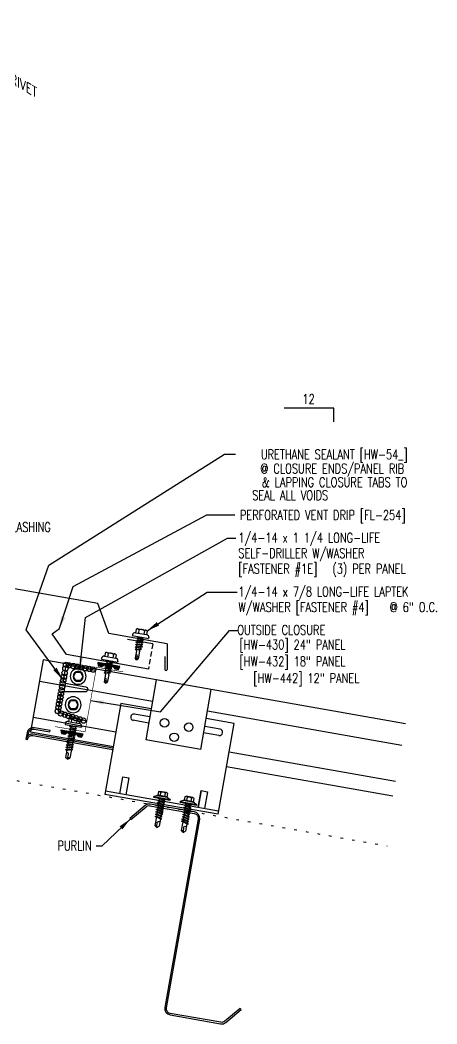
# Model space of a CAD drawing. Extents: x -0.4 to 44.2, y 8.8 to 52.8.
# Drawn here: x 27.84 to 44.17, y 11.38 to 50.73 of the extents above; entities that cross this region are included whole.
import ezdxf
from ezdxf.enums import TextEntityAlignment as Align

# ---------------------------------------------------------------- set-up
doc = ezdxf.new("R2010")
doc.units = 0
doc.header["$LTSCALE"] = 4
doc.header["$MEASUREMENT"] = 0
doc.linetypes.add('ACAD_ISO07W100', pattern=[3, 0, -3])
doc.linetypes.add('HIDDEN', pattern=[0.375, 0.25, -0.125])
doc.layers.get('0').update_dxf_attribs({"linetype": 'CONTINUOUS'})
for name, color, linetype in [('CLIP', 5, 'CONTINUOUS'), ('CLO', 3, 'CONTINUOUS'), ('DIM', 2, 'CONTINUOUS'), ('FASTENER', 9, 'CONTINUOUS'), ('MARK', 1, 'CONTINUOUS'), ('PANEL', 11, 'CONTINUOUS'), ('STLA', 10, 'CONTINUOUS'), ('TAPE', 8, 'CONTINUOUS'), ('TEXT', 2, 'CONTINUOUS'), ('TRIM', 6, 'CONTINUOUS')]:
    doc.layers.add(name, color=color, linetype=linetype)
doc.styles.add('ROMANS', font='romans.shx', dxfattribs={"width": 0.75, "height": 0.5})
doc.styles.add('TEXT1', font='ROMANS.shx', dxfattribs={"width": 0.75, "height": 0.375})
doc.dimstyles.new('DETAIL$7', dxfattribs={"dimscale": 4, "dimtxt": 0.09375, "dimasz": 0.125, "dimexe": 0.0625, "dimexo": 0.125, "dimgap": 0.0625, "dimtad": 1, "dimdec": 4, "dimzin": 3, "dimdsep": 46, "dimlunit": 4, "dimtxsty": 'TEXT1', "dimblk": 'ARCHTICK', "dimcen": 0.0625, "dimclrd": 7, "dimclre": 7, "dimclrt": 2, "dimadec": 0, "dimazin": 0, "dimtfac": 1, "dimtdec": 4, "dimtmove": 0, "dimatfit": 3, "dimfxl": 0, "dimfrac": 2, "dimtolj": 1, "dimtzin": 3, "dimarcsym": 0})

# ---------------------------------------------------------------- blocks, each defined once
blk = doc.blocks.new('*X9')
at = {"color": 0}
for p, q in [((-0.434, 0.135), (-0.434, 0.135)), ((-0.434, 0.123), (-0.434, 0.123)), ((-0.422, 0.141), (-0.422, 0.141)), ((-0.422, 0.129), (-0.422, 0.129)), ((-0.422, 0.117), (-0.422, 0.117)), ((-0.422, 0.105), (-0.422, 0.105)), ((-0.422, 0.094), (-0.422, 0.094)), ((-0.422, 0.082), (-0.422, 0.082)), ((-0.41, 0.135), (-0.41, 0.135)), ((-0.41, 0.123), (-0.41, 0.123)), ((-0.41, 0.111), (-0.41, 0.111)), ((-0.41, 0.1), (-0.41, 0.1)), ((-0.41, 0.088), (-0.41, 0.088)), ((-0.41, 0.076), (-0.41, 0.076)), ((-0.41, 0.064), (-0.41, 0.064)), ((-0.41, 0.053), (-0.41, 0.053)), ((-0.41, 0.041), (-0.41, 0.041)), ((-0.398, 0.141), (-0.398, 0.141)), ((-0.398, 0.129), (-0.398, 0.129)), ((-0.398, 0.117), (-0.398, 0.117)), ((-0.398, 0.105), (-0.398, 0.105)), ((-0.398, 0.094), (-0.398, 0.094)), ((-0.398, 0.082), (-0.398, 0.082)), ((-0.398, 0.07), (-0.398, 0.07)), ((-0.398, 0.059), (-0.398, 0.059)), ((-0.398, 0.047), (-0.398, 0.047)), ((-0.398, 0.035), (-0.398, 0.035)), ((-0.398, 0.023), (-0.398, 0.023)), ((-0.387, 0.135), (-0.387, 0.135)), ((-0.387, 0.123), (-0.387, 0.123)), ((-0.387, 0.111), (-0.387, 0.111)), ((-0.387, 0.1), (-0.387, 0.1)), ((-0.387, 0.088), (-0.387, 0.088)), ((-0.387, 0.076), (-0.387, 0.076)), ((-0.387, 0.064), (-0.387, 0.064)), ((-0.387, 0.053), (-0.387, 0.053)), ((-0.387, 0.041), (-0.387, 0.041)), ((-0.387, 0.029), (-0.387, 0.029)), ((-0.375, 0.141), (-0.375, 0.141)), ((-0.375, 0.129), (-0.375, 0.129)), ((-0.375, 0.117), (-0.375, 0.117)), ((-0.375, 0.105), (-0.375, 0.105)), ((-0.375, 0.094), (-0.375, 0.094)), ((-0.375, 0.082), (-0.375, 0.082)), ((-0.375, 0.07), (-0.375, 0.07)), ((-0.375, 0.059), (-0.375, 0.059)), ((-0.375, 0.047), (-0.375, 0.047)), ((-0.375, 0.035), (-0.375, 0.035)), ((-0.375, 0.023), (-0.375, 0.023)), ((-0.363, 0.135), (-0.363, 0.135)), ((-0.363, 0.123), (-0.363, 0.123)), ((-0.363, 0.111), (-0.363, 0.111)), ((-0.363, 0.1), (-0.363, 0.1)), ((-0.363, 0.088), (-0.363, 0.088)), ((-0.363, 0.076), (-0.363, 0.076)), ((-0.363, 0.064), (-0.363, 0.064)), ((-0.363, 0.053), (-0.363, 0.053)), ((-0.363, 0.041), (-0.363, 0.041)), ((-0.363, 0.029), (-0.363, 0.029)), ((-0.352, 0.141), (-0.352, 0.141)), ((-0.352, 0.129), (-0.352, 0.129)), ((-0.352, 0.117), (-0.352, 0.117)), ((-0.352, 0.105), (-0.352, 0.105)), ((-0.352, 0.094), (-0.352, 0.094)), ((-0.352, 0.082), (-0.352, 0.082)), ((-0.352, 0.07), (-0.352, 0.07)), ((-0.352, 0.059), (-0.352, 0.059)), ((-0.352, 0.047), (-0.352, 0.047)), ((-0.352, 0.035), (-0.352, 0.035)), ((-0.352, 0.023), (-0.352, 0.023)), ((-0.34, 0.135), (-0.34, 0.135)), ((-0.34, 0.123), (-0.34, 0.123)), ((-0.34, 0.111), (-0.34, 0.111)), ((-0.34, 0.1), (-0.34, 0.1)), ((-0.34, 0.088), (-0.34, 0.088)), ((-0.34, 0.076), (-0.34, 0.076)), ((-0.34, 0.064), (-0.34, 0.064)), ((-0.34, 0.053), (-0.34, 0.053)), ((-0.34, 0.041), (-0.34, 0.041)), ((-0.34, 0.029), (-0.34, 0.029)), ((-0.328, 0.141), (-0.328, 0.141)), ((-0.328, 0.129), (-0.328, 0.129)), ((-0.328, 0.117), (-0.328, 0.117)), ((-0.328, 0.105), (-0.328, 0.105)), ((-0.328, 0.094), (-0.328, 0.094)), ((-0.328, 0.082), (-0.328, 0.082)), ((-0.328, 0.07), (-0.328, 0.07)), ((-0.328, 0.059), (-0.328, 0.059)), ((-0.328, 0.047), (-0.328, 0.047)), ((-0.328, 0.035), (-0.328, 0.035)), ((-0.328, 0.023), (-0.328, 0.023)), ((-0.316, 0.135), (-0.316, 0.135)), ((-0.316, 0.123), (-0.316, 0.123)), ((-0.316, 0.111), (-0.316, 0.111)), ((-0.316, 0.1), (-0.316, 0.1)), ((-0.316, 0.088), (-0.316, 0.088)), ((-0.316, 0.076), (-0.316, 0.076)), ((-0.316, 0.064), (-0.316, 0.064)), ((-0.316, 0.053), (-0.316, 0.053)), ((-0.316, 0.041), (-0.316, 0.041)), ((-0.316, 0.029), (-0.316, 0.029)), ((-0.305, 0.141), (-0.305, 0.141)), ((-0.305, 0.129), (-0.305, 0.129)), ((-0.305, 0.117), (-0.305, 0.117)), ((-0.305, 0.105), (-0.305, 0.105)), ((-0.305, 0.094), (-0.305, 0.094)), ((-0.305, 0.082), (-0.305, 0.082)), ((-0.305, 0.07), (-0.305, 0.07)), ((-0.305, 0.059), (-0.305, 0.059)), ((-0.305, 0.047), (-0.305, 0.047)), ((-0.305, 0.035), (-0.305, 0.035)), ((-0.305, 0.023), (-0.305, 0.023)), ((-0.293, 0.135), (-0.293, 0.135)), ((-0.293, 0.123), (-0.293, 0.123)), ((-0.293, 0.111), (-0.293, 0.111)), ((-0.293, 0.1), (-0.293, 0.1)), ((-0.293, 0.088), (-0.293, 0.088)), ((-0.293, 0.076), (-0.293, 0.076)), ((-0.293, 0.064), (-0.293, 0.064)), ((-0.293, 0.053), (-0.293, 0.053)), ((-0.293, 0.041), (-0.293, 0.041)), ((-0.293, 0.029), (-0.293, 0.029)), ((-0.281, 0.141), (-0.281, 0.141)), ((-0.281, 0.129), (-0.281, 0.129)), ((-0.281, 0.117), (-0.281, 0.117)), ((-0.281, 0.105), (-0.281, 0.105)), ((-0.281, 0.094), (-0.281, 0.094)), ((-0.281, 0.082), (-0.281, 0.082)), ((-0.281, 0.07), (-0.281, 0.07)), ((-0.281, 0.059), (-0.281, 0.059)), ((-0.281, 0.047), (-0.281, 0.047)), ((-0.281, 0.035), (-0.281, 0.035)), ((-0.281, 0.023), (-0.281, 0.023)), ((-0.27, 0.135), (-0.27, 0.135)), ((-0.27, 0.123), (-0.27, 0.123)), ((-0.27, 0.111), (-0.27, 0.111)), ((-0.27, 0.1), (-0.27, 0.1)), ((-0.27, 0.088), (-0.27, 0.088)), ((-0.27, 0.076), (-0.27, 0.076)), ((-0.27, 0.064), (-0.27, 0.064)), ((-0.27, 0.053), (-0.27, 0.053)), ((-0.27, 0.041), (-0.27, 0.041)), ((-0.27, 0.029), (-0.27, 0.029)), ((-0.258, 0.141), (-0.258, 0.141)), ((-0.258, 0.129), (-0.258, 0.129)), ((-0.258, 0.117), (-0.258, 0.117)), ((-0.258, 0.105), (-0.258, 0.105)), ((-0.258, 0.094), (-0.258, 0.094)), ((-0.258, 0.082), (-0.258, 0.082)), ((-0.258, 0.07), (-0.258, 0.07)), ((-0.258, 0.059), (-0.258, 0.059)), ((-0.258, 0.047), (-0.258, 0.047)), ((-0.258, 0.035), (-0.258, 0.035)), ((-0.258, 0.023), (-0.258, 0.023)), ((-0.246, 0.135), (-0.246, 0.135)), ((-0.246, 0.123), (-0.246, 0.123)), ((-0.246, 0.111), (-0.246, 0.111)), ((-0.246, 0.1), (-0.246, 0.1)), ((-0.246, 0.088), (-0.246, 0.088)), ((-0.246, 0.076), (-0.246, 0.076)), ((-0.246, 0.064), (-0.246, 0.064)), ((-0.246, 0.053), (-0.246, 0.053)), ((-0.246, 0.041), (-0.246, 0.041)), ((-0.234, 0.141), (-0.234, 0.141)), ((-0.234, 0.129), (-0.234, 0.129)), ((-0.234, 0.117), (-0.234, 0.117)), ((-0.234, 0.105), (-0.234, 0.105)), ((-0.234, 0.094), (-0.234, 0.094)), ((-0.234, 0.082), (-0.234, 0.082)), ((-0.234, 0.07), (-0.234, 0.07)), ((-0.234, 0.059), (-0.234, 0.059)), ((-0.234, 0.047), (-0.234, 0.047)), ((-0.223, 0.135), (-0.223, 0.135)), ((-0.223, 0.123), (-0.223, 0.123)), ((-0.223, 0.111), (-0.223, 0.111)), ((-0.223, 0.1), (-0.223, 0.1)), ((-0.223, 0.088), (-0.223, 0.088)), ((-0.223, 0.076), (-0.223, 0.076)), ((-0.223, 0.064), (-0.223, 0.064)), ((-0.211, 0.141), (-0.211, 0.141)), ((-0.211, 0.129), (-0.211, 0.129)), ((-0.211, 0.117), (-0.211, 0.117)), ((-0.211, 0.105), (-0.211, 0.105)), ((-0.211, 0.094), (-0.211, 0.094)), ((-0.211, 0.082), (-0.211, 0.082)), ((-0.211, 0.07), (-0.211, 0.07)), ((-0.199, 0.135), (-0.199, 0.135)), ((-0.199, 0.123), (-0.199, 0.123)), ((-0.199, 0.111), (-0.199, 0.111)), ((-0.199, 0.1), (-0.199, 0.1)), ((-0.199, 0.088), (-0.199, 0.088)), ((-0.188, 0.141), (-0.188, 0.141)), ((-0.188, 0.129), (-0.188, 0.129)), ((-0.188, 0.117), (-0.188, 0.117)), ((-0.188, 0.105), (-0.188, 0.105)), ((-0.188, 0.094), (-0.188, 0.094)), ((-0.176, 0.135), (-0.176, 0.135)), ((-0.176, 0.123), (-0.176, 0.123)), ((-0.176, 0.111), (-0.176, 0.111)), ((-0.164, 0.141), (-0.164, 0.141)), ((-0.164, 0.129), (-0.164, 0.129)), ((-0.164, 0.117), (-0.164, 0.117)), ((-0.164, 0.105), (-0.164, 0.105)), ((-0.152, 0.135), (-0.152, 0.135)), ((-0.152, 0.123), (-0.152, 0.123)), ((-0.152, 0.111), (-0.152, 0.111)), ((-0.152, 0.1), (-0.152, 0.1)), ((-0.141, 0.141), (-0.141, 0.141)), ((-0.141, 0.129), (-0.141, 0.129)), ((-0.141, 0.117), (-0.141, 0.117)), ((-0.141, 0.105), (-0.141, 0.105)), ((-0.141, 0.094), (-0.141, 0.094)), ((-0.141, 0.082), (-0.141, 0.082)), ((-0.129, 0.135), (-0.129, 0.135)), ((-0.129, 0.123), (-0.129, 0.123)), ((-0.129, 0.111), (-0.129, 0.111)), ((-0.129, 0.1), (-0.129, 0.1)), ((-0.129, 0.088), (-0.129, 0.088)), ((-0.129, 0.076), (-0.129, 0.076)), ((-0.117, 0.141), (-0.117, 0.141)), ((-0.117, 0.129), (-0.117, 0.129)), ((-0.117, 0.117), (-0.117, 0.117)), ((-0.117, 0.105), (-0.117, 0.105)), ((-0.117, 0.094), (-0.117, 0.094)), ((-0.117, 0.082), (-0.117, 0.082)), ((-0.117, 0.07), (-0.117, 0.07)), ((-0.117, 0.059), (-0.117, 0.059)), ((-0.105, 0.135), (-0.105, 0.135)), ((-0.105, 0.123), (-0.105, 0.123)), ((-0.105, 0.111), (-0.105, 0.111)), ((-0.105, 0.1), (-0.105, 0.1)), ((-0.105, 0.088), (-0.105, 0.088)), ((-0.105, 0.076), (-0.105, 0.076)), ((-0.105, 0.064), (-0.105, 0.064)), ((-0.105, 0.053), (-0.105, 0.053)), ((-0.094, 0.141), (-0.094, 0.141)), ((-0.094, 0.129), (-0.094, 0.129)), ((-0.094, 0.117), (-0.094, 0.117)), ((-0.094, 0.105), (-0.094, 0.105)), ((-0.094, 0.094), (-0.094, 0.094)), ((-0.094, 0.082), (-0.094, 0.082)), ((-0.094, 0.07), (-0.094, 0.07)), ((-0.094, 0.059), (-0.094, 0.059)), ((-0.094, 0.047), (-0.094, 0.047)), ((-0.094, 0.035), (-0.094, 0.035)), ((-0.082, 0.135), (-0.082, 0.135)), ((-0.082, 0.123), (-0.082, 0.123)), ((-0.082, 0.111), (-0.082, 0.111)), ((-0.082, 0.1), (-0.082, 0.1)), ((-0.082, 0.088), (-0.082, 0.088)), ((-0.082, 0.076), (-0.082, 0.076)), ((-0.082, 0.064), (-0.082, 0.064)), ((-0.082, 0.053), (-0.082, 0.053)), ((-0.082, 0.041), (-0.082, 0.041)), ((-0.082, 0.029), (-0.082, 0.029)), ((-0.07, 0.141), (-0.07, 0.141)), ((-0.07, 0.129), (-0.07, 0.129)), ((-0.07, 0.117), (-0.07, 0.117)), ((-0.07, 0.105), (-0.07, 0.105)), ((-0.07, 0.094), (-0.07, 0.094)), ((-0.07, 0.082), (-0.07, 0.082)), ((-0.07, 0.07), (-0.07, 0.07)), ((-0.07, 0.059), (-0.07, 0.059)), ((-0.07, 0.047), (-0.07, 0.047)), ((-0.07, 0.035), (-0.07, 0.035)), ((-0.07, 0.023), (-0.07, 0.023)), ((-0.059, 0.135), (-0.059, 0.135)), ((-0.059, 0.123), (-0.059, 0.123)), ((-0.059, 0.111), (-0.059, 0.111)), ((-0.059, 0.1), (-0.059, 0.1)), ((-0.059, 0.088), (-0.059, 0.088)), ((-0.059, 0.076), (-0.059, 0.076)), ((-0.059, 0.064), (-0.059, 0.064)), ((-0.059, 0.053), (-0.059, 0.053)), ((-0.059, 0.041), (-0.059, 0.041)), ((-0.059, 0.029), (-0.059, 0.029)), ((-0.047, 0.141), (-0.047, 0.141)), ((-0.047, 0.129), (-0.047, 0.129)), ((-0.047, 0.117), (-0.047, 0.117)), ((-0.047, 0.105), (-0.047, 0.105)), ((-0.047, 0.094), (-0.047, 0.094)), ((-0.047, 0.082), (-0.047, 0.082)), ((-0.047, 0.07), (-0.047, 0.07)), ((-0.047, 0.059), (-0.047, 0.059)), ((-0.047, 0.047), (-0.047, 0.047)), ((-0.047, 0.035), (-0.047, 0.035)), ((-0.047, 0.023), (-0.047, 0.023)), ((-0.035, 0.135), (-0.035, 0.135)), ((-0.035, 0.123), (-0.035, 0.123)), ((-0.035, 0.111), (-0.035, 0.111)), ((-0.035, 0.1), (-0.035, 0.1)), ((-0.035, 0.088), (-0.035, 0.088)), ((-0.035, 0.076), (-0.035, 0.076)), ((-0.035, 0.064), (-0.035, 0.064)), ((-0.035, 0.053), (-0.035, 0.053)), ((-0.035, 0.041), (-0.035, 0.041)), ((-0.035, 0.029), (-0.035, 0.029)), ((-0.023, 0.141), (-0.023, 0.141)), ((-0.023, 0.129), (-0.023, 0.129)), ((-0.023, 0.117), (-0.023, 0.117)), ((-0.023, 0.105), (-0.023, 0.105)), ((-0.023, 0.094), (-0.023, 0.094)), ((-0.023, 0.082), (-0.023, 0.082)), ((-0.023, 0.07), (-0.023, 0.07)), ((-0.023, 0.059), (-0.023, 0.059)), ((-0.023, 0.047), (-0.023, 0.047)), ((-0.023, 0.035), (-0.023, 0.035)), ((-0.023, 0.023), (-0.023, 0.023)), ((-0.012, 0.135), (-0.012, 0.135)), ((-0.012, 0.123), (-0.012, 0.123)), ((-0.012, 0.111), (-0.012, 0.111)), ((-0.012, 0.1), (-0.012, 0.1)), ((-0.012, 0.088), (-0.012, 0.088)), ((-0.012, 0.076), (-0.012, 0.076)), ((-0.012, 0.064), (-0.012, 0.064)), ((-0.012, 0.053), (-0.012, 0.053)), ((-0.012, 0.041), (-0.012, 0.041)), ((-0.012, 0.029), (-0.012, 0.029)), ((0, 0.141), (0, 0.141)), ((0, 0.129), (0, 0.129)), ((0, 0.117), (0, 0.117)), ((0, 0.105), (0, 0.105)), ((0, 0.094), (0, 0.094)), ((0, 0.082), (0, 0.082)), ((0, 0.07), (0, 0.07)), ((0, 0.059), (0, 0.059)), ((0, 0.047), (0, 0.047)), ((0, 0.035), (0, 0.035)), ((0, 0.023), (0, 0.023)), ((0.012, 0.135), (0.012, 0.135)), ((0.012, 0.123), (0.012, 0.123)), ((0.012, 0.111), (0.012, 0.111)), ((0.012, 0.1), (0.012, 0.1)), ((0.012, 0.088), (0.012, 0.088)), ((0.012, 0.076), (0.012, 0.076)), ((0.012, 0.064), (0.012, 0.064)), ((0.012, 0.053), (0.012, 0.053)), ((0.012, 0.041), (0.012, 0.041)), ((0.012, 0.029), (0.012, 0.029)), ((0.023, 0.141), (0.023, 0.141)), ((0.023, 0.129), (0.023, 0.129)), ((0.023, 0.117), (0.023, 0.117)), ((0.023, 0.105), (0.023, 0.105)), ((0.023, 0.094), (0.023, 0.094)), ((0.023, 0.082), (0.023, 0.082)), ((0.023, 0.07), (0.023, 0.07)), ((0.023, 0.059), (0.023, 0.059)), ((0.023, 0.047), (0.023, 0.047)), ((0.023, 0.035), (0.023, 0.035)), ((0.023, 0.023), (0.023, 0.023)), ((0.035, 0.135), (0.035, 0.135)), ((0.035, 0.123), (0.035, 0.123)), ((0.035, 0.111), (0.035, 0.111)), ((0.035, 0.1), (0.035, 0.1)), ((0.035, 0.088), (0.035, 0.088)), ((0.035, 0.076), (0.035, 0.076)), ((0.035, 0.064), (0.035, 0.064)), ((0.035, 0.053), (0.035, 0.053)), ((0.035, 0.041), (0.035, 0.041)), ((0.035, 0.029), (0.035, 0.029)), ((0.047, 0.141), (0.047, 0.141)), ((0.047, 0.129), (0.047, 0.129)), ((0.047, 0.117), (0.047, 0.117)), ((0.047, 0.105), (0.047, 0.105)), ((0.047, 0.094), (0.047, 0.094)), ((0.047, 0.082), (0.047, 0.082)), ((0.047, 0.07), (0.047, 0.07)), ((0.047, 0.059), (0.047, 0.059)), ((0.047, 0.047), (0.047, 0.047)), ((0.047, 0.035), (0.047, 0.035)), ((0.047, 0.023), (0.047, 0.023)), ((0.059, 0.135), (0.059, 0.135)), ((0.059, 0.123), (0.059, 0.123)), ((0.059, 0.111), (0.059, 0.111)), ((0.059, 0.1), (0.059, 0.1)), ((0.059, 0.088), (0.059, 0.088)), ((0.059, 0.076), (0.059, 0.076)), ((0.059, 0.064), (0.059, 0.064)), ((0.059, 0.053), (0.059, 0.053)), ((0.059, 0.041), (0.059, 0.041)), ((0.059, 0.029), (0.059, 0.029)), ((0.07, 0.141), (0.07, 0.141)), ((0.07, 0.129), (0.07, 0.129)), ((0.07, 0.117), (0.07, 0.117)), ((0.07, 0.105), (0.07, 0.105)), ((0.07, 0.094), (0.07, 0.094)), ((0.07, 0.082), (0.07, 0.082)), ((0.07, 0.07), (0.07, 0.07)), ((0.07, 0.059), (0.07, 0.059)), ((0.07, 0.047), (0.07, 0.047)), ((0.07, 0.035), (0.07, 0.035)), ((0.07, 0.023), (0.07, 0.023)), ((0.082, 0.135), (0.082, 0.135)), ((0.082, 0.123), (0.082, 0.123)), ((0.082, 0.111), (0.082, 0.111)), ((0.082, 0.1), (0.082, 0.1)), ((0.082, 0.088), (0.082, 0.088)), ((0.082, 0.076), (0.082, 0.076)), ((0.082, 0.064), (0.082, 0.064)), ((0.082, 0.053), (0.082, 0.053)), ((0.082, 0.041), (0.082, 0.041)), ((0.082, 0.029), (0.082, 0.029)), ((0.094, 0.141), (0.094, 0.141)), ((0.094, 0.129), (0.094, 0.129)), ((0.094, 0.117), (0.094, 0.117)), ((0.094, 0.105), (0.094, 0.105)), ((0.094, 0.094), (0.094, 0.094)), ((0.094, 0.082), (0.094, 0.082)), ((0.094, 0.07), (0.094, 0.07)), ((0.094, 0.059), (0.094, 0.059)), ((0.094, 0.047), (0.094, 0.047)), ((0.094, 0.035), (0.094, 0.035)), ((0.105, 0.135), (0.105, 0.135)), ((0.105, 0.123), (0.105, 0.123)), ((0.105, 0.111), (0.105, 0.111)), ((0.105, 0.1), (0.105, 0.1)), ((0.105, 0.088), (0.105, 0.088)), ((0.105, 0.076), (0.105, 0.076)), ((0.105, 0.064), (0.105, 0.064)), ((0.105, 0.053), (0.105, 0.053)), ((0.117, 0.141), (0.117, 0.141)), ((0.117, 0.129), (0.117, 0.129)), ((0.117, 0.117), (0.117, 0.117)), ((0.117, 0.105), (0.117, 0.105)), ((0.117, 0.094), (0.117, 0.094)), ((0.117, 0.082), (0.117, 0.082)), ((0.117, 0.07), (0.117, 0.07)), ((0.117, 0.059), (0.117, 0.059)), ((0.129, 0.135), (0.129, 0.135)), ((0.129, 0.123), (0.129, 0.123)), ((0.129, 0.111), (0.129, 0.111)), ((0.129, 0.1), (0.129, 0.1)), ((0.129, 0.088), (0.129, 0.088)), ((0.129, 0.076), (0.129, 0.076)), ((0.141, 0.141), (0.141, 0.141)), ((0.141, 0.129), (0.141, 0.129)), ((0.141, 0.117), (0.141, 0.117)), ((0.141, 0.105), (0.141, 0.105)), ((0.141, 0.094), (0.141, 0.094)), ((0.141, 0.082), (0.141, 0.082)), ((0.152, 0.135), (0.152, 0.135)), ((0.152, 0.123), (0.152, 0.123)), ((0.152, 0.111), (0.152, 0.111)), ((0.152, 0.1), (0.152, 0.1)), ((0.164, 0.141), (0.164, 0.141)), ((0.164, 0.129), (0.164, 0.129)), ((0.164, 0.117), (0.164, 0.117)), ((0.164, 0.105), (0.164, 0.105)), ((0.176, 0.135), (0.176, 0.135)), ((0.176, 0.123), (0.176, 0.123)), ((0.176, 0.111), (0.176, 0.111)), ((0.188, 0.141), (0.188, 0.141)), ((0.188, 0.129), (0.188, 0.129)), ((0.188, 0.117), (0.188, 0.117)), ((0.188, 0.105), (0.188, 0.105)), ((0.188, 0.094), (0.188, 0.094)), ((0.199, 0.135), (0.199, 0.135)), ((0.199, 0.123), (0.199, 0.123)), ((0.199, 0.111), (0.199, 0.111)), ((0.199, 0.1), (0.199, 0.1)), ((0.199, 0.088), (0.199, 0.088)), ((0.211, 0.141), (0.211, 0.141)), ((0.211, 0.129), (0.211, 0.129)), ((0.211, 0.117), (0.211, 0.117)), ((0.211, 0.105), (0.211, 0.105)), ((0.211, 0.094), (0.211, 0.094)), ((0.211, 0.082), (0.211, 0.082)), ((0.211, 0.07), (0.211, 0.07)), ((0.223, 0.135), (0.223, 0.135)), ((0.223, 0.123), (0.223, 0.123)), ((0.223, 0.111), (0.223, 0.111)), ((0.223, 0.1), (0.223, 0.1)), ((0.223, 0.088), (0.223, 0.088)), ((0.223, 0.076), (0.223, 0.076)), ((0.223, 0.064), (0.223, 0.064)), ((0.234, 0.141), (0.234, 0.141)), ((0.234, 0.129), (0.234, 0.129)), ((0.234, 0.117), (0.234, 0.117)), ((0.234, 0.105), (0.234, 0.105)), ((0.234, 0.094), (0.234, 0.094)), ((0.234, 0.082), (0.234, 0.082)), ((0.234, 0.07), (0.234, 0.07)), ((0.234, 0.059), (0.234, 0.059)), ((0.234, 0.047), (0.234, 0.047)), ((0.246, 0.135), (0.246, 0.135)), ((0.246, 0.123), (0.246, 0.123)), ((0.246, 0.111), (0.246, 0.111)), ((0.246, 0.1), (0.246, 0.1)), ((0.246, 0.088), (0.246, 0.088)), ((0.246, 0.076), (0.246, 0.076)), ((0.246, 0.064), (0.246, 0.064)), ((0.246, 0.053), (0.246, 0.053)), ((0.246, 0.041), (0.246, 0.041)), ((0.258, 0.141), (0.258, 0.141)), ((0.258, 0.129), (0.258, 0.129)), ((0.258, 0.117), (0.258, 0.117)), ((0.258, 0.105), (0.258, 0.105)), ((0.258, 0.094), (0.258, 0.094)), ((0.258, 0.082), (0.258, 0.082)), ((0.258, 0.07), (0.258, 0.07)), ((0.258, 0.059), (0.258, 0.059)), ((0.258, 0.047), (0.258, 0.047)), ((0.258, 0.035), (0.258, 0.035)), ((0.258, 0.023), (0.258, 0.023)), ((0.27, 0.135), (0.27, 0.135)), ((0.27, 0.123), (0.27, 0.123)), ((0.27, 0.111), (0.27, 0.111)), ((0.27, 0.1), (0.27, 0.1)), ((0.27, 0.088), (0.27, 0.088)), ((0.27, 0.076), (0.27, 0.076)), ((0.27, 0.064), (0.27, 0.064)), ((0.27, 0.053), (0.27, 0.053)), ((0.27, 0.041), (0.27, 0.041)), ((0.27, 0.029), (0.27, 0.029)), ((0.281, 0.141), (0.281, 0.141)), ((0.281, 0.129), (0.281, 0.129)), ((0.281, 0.117), (0.281, 0.117)), ((0.281, 0.105), (0.281, 0.105)), ((0.281, 0.094), (0.281, 0.094)), ((0.281, 0.082), (0.281, 0.082)), ((0.281, 0.07), (0.281, 0.07)), ((0.281, 0.059), (0.281, 0.059)), ((0.281, 0.047), (0.281, 0.047)), ((0.281, 0.035), (0.281, 0.035)), ((0.281, 0.023), (0.281, 0.023)), ((0.293, 0.135), (0.293, 0.135)), ((0.293, 0.123), (0.293, 0.123)), ((0.293, 0.111), (0.293, 0.111)), ((0.293, 0.1), (0.293, 0.1)), ((0.293, 0.088), (0.293, 0.088)), ((0.293, 0.076), (0.293, 0.076)), ((0.293, 0.064), (0.293, 0.064)), ((0.293, 0.053), (0.293, 0.053)), ((0.293, 0.041), (0.293, 0.041)), ((0.293, 0.029), (0.293, 0.029)), ((0.305, 0.141), (0.305, 0.141)), ((0.305, 0.129), (0.305, 0.129)), ((0.305, 0.117), (0.305, 0.117)), ((0.305, 0.105), (0.305, 0.105)), ((0.305, 0.094), (0.305, 0.094)), ((0.305, 0.082), (0.305, 0.082)), ((0.305, 0.07), (0.305, 0.07)), ((0.305, 0.059), (0.305, 0.059)), ((0.305, 0.047), (0.305, 0.047)), ((0.305, 0.035), (0.305, 0.035)), ((0.305, 0.023), (0.305, 0.023)), ((0.316, 0.135), (0.316, 0.135)), ((0.316, 0.123), (0.316, 0.123)), ((0.316, 0.111), (0.316, 0.111)), ((0.316, 0.1), (0.316, 0.1)), ((0.316, 0.088), (0.316, 0.088)), ((0.316, 0.076), (0.316, 0.076)), ((0.316, 0.064), (0.316, 0.064)), ((0.316, 0.053), (0.316, 0.053)), ((0.316, 0.041), (0.316, 0.041)), ((0.316, 0.029), (0.316, 0.029)), ((0.328, 0.141), (0.328, 0.141)), ((0.328, 0.129), (0.328, 0.129)), ((0.328, 0.117), (0.328, 0.117)), ((0.328, 0.105), (0.328, 0.105)), ((0.328, 0.094), (0.328, 0.094)), ((0.328, 0.082), (0.328, 0.082)), ((0.328, 0.07), (0.328, 0.07)), ((0.328, 0.059), (0.328, 0.059)), ((0.328, 0.047), (0.328, 0.047)), ((0.328, 0.035), (0.328, 0.035)), ((0.328, 0.023), (0.328, 0.023)), ((0.34, 0.135), (0.34, 0.135)), ((0.34, 0.123), (0.34, 0.123)), ((0.34, 0.111), (0.34, 0.111)), ((0.34, 0.1), (0.34, 0.1)), ((0.34, 0.088), (0.34, 0.088)), ((0.34, 0.076), (0.34, 0.076)), ((0.34, 0.064), (0.34, 0.064)), ((0.34, 0.053), (0.34, 0.053)), ((0.34, 0.041), (0.34, 0.041)), ((0.34, 0.029), (0.34, 0.029)), ((0.352, 0.141), (0.352, 0.141)), ((0.352, 0.129), (0.352, 0.129)), ((0.352, 0.117), (0.352, 0.117)), ((0.352, 0.105), (0.352, 0.105)), ((0.352, 0.094), (0.352, 0.094)), ((0.352, 0.082), (0.352, 0.082)), ((0.352, 0.07), (0.352, 0.07)), ((0.352, 0.059), (0.352, 0.059)), ((0.352, 0.047), (0.352, 0.047)), ((0.352, 0.035), (0.352, 0.035)), ((0.352, 0.023), (0.352, 0.023)), ((0.363, 0.135), (0.363, 0.135)), ((0.363, 0.123), (0.363, 0.123)), ((0.363, 0.111), (0.363, 0.111)), ((0.363, 0.1), (0.363, 0.1)), ((0.363, 0.088), (0.363, 0.088)), ((0.363, 0.076), (0.363, 0.076)), ((0.363, 0.064), (0.363, 0.064)), ((0.363, 0.053), (0.363, 0.053)), ((0.363, 0.041), (0.363, 0.041)), ((0.363, 0.029), (0.363, 0.029)), ((0.375, 0.141), (0.375, 0.141)), ((0.375, 0.129), (0.375, 0.129)), ((0.375, 0.117), (0.375, 0.117)), ((0.375, 0.105), (0.375, 0.105)), ((0.375, 0.094), (0.375, 0.094)), ((0.375, 0.082), (0.375, 0.082)), ((0.375, 0.07), (0.375, 0.07)), ((0.375, 0.059), (0.375, 0.059)), ((0.375, 0.047), (0.375, 0.047)), ((0.375, 0.035), (0.375, 0.035)), ((0.375, 0.023), (0.375, 0.023)), ((0.387, 0.135), (0.387, 0.135)), ((0.387, 0.123), (0.387, 0.123)), ((0.387, 0.111), (0.387, 0.111)), ((0.387, 0.1), (0.387, 0.1)), ((0.387, 0.088), (0.387, 0.088)), ((0.387, 0.076), (0.387, 0.076)), ((0.387, 0.064), (0.387, 0.064)), ((0.387, 0.053), (0.387, 0.053)), ((0.387, 0.041), (0.387, 0.041)), ((0.387, 0.029), (0.387, 0.029)), ((0.398, 0.141), (0.398, 0.141)), ((0.398, 0.129), (0.398, 0.129)), ((0.398, 0.117), (0.398, 0.117)), ((0.398, 0.105), (0.398, 0.105)), ((0.398, 0.094), (0.398, 0.094)), ((0.398, 0.082), (0.398, 0.082)), ((0.398, 0.07), (0.398, 0.07)), ((0.398, 0.059), (0.398, 0.059)), ((0.398, 0.047), (0.398, 0.047)), ((0.398, 0.035), (0.398, 0.035)), ((0.398, 0.023), (0.398, 0.023)), ((0.41, 0.135), (0.41, 0.135)), ((0.41, 0.123), (0.41, 0.123)), ((0.41, 0.111), (0.41, 0.111)), ((0.41, 0.1), (0.41, 0.1)), ((0.41, 0.088), (0.41, 0.088)), ((0.41, 0.076), (0.41, 0.076)), ((0.41, 0.064), (0.41, 0.064)), ((0.41, 0.053), (0.41, 0.053)), ((0.41, 0.041), (0.41, 0.041)), ((0.422, 0.141), (0.422, 0.141)), ((0.422, 0.129), (0.422, 0.129)), ((0.422, 0.117), (0.422, 0.117)), ((0.422, 0.105), (0.422, 0.105)), ((0.422, 0.094), (0.422, 0.094)), ((0.422, 0.082), (0.422, 0.082)), ((0.434, 0.135), (0.434, 0.135)), ((0.434, 0.123), (0.434, 0.123))]:
    blk.add_line(p, q, dxfattribs=at)
blk = doc.blocks.new('MB_DBTAP')
at = {"layer": 'TAPE', "color": 9}
blk.add_lwpolyline([(-0.403, 0.018), (-0.442, 0.141), (0.442, 0.141), (0.403, 0.018), (0.26, 0.018), (0.17, 0.109), (0.079, 0.018), (0, 0.018), (-0.079, 0.018), (-0.17, 0.109), (-0.26, 0.018)], close=True, dxfattribs=at)
at = {"layer": 'TAPE', "color": 251}
blk.add_blockref('*X9', (0, 0), dxfattribs=at)
blk = doc.blocks.new('FZ7')
at = {"layer": 'FASTENER'}
for p, q in [((-0.324, 0.071), (-0.324, 0.037)), ((-0.324, 0.037), (0.324, 0.037)), ((-0.224, 0.171), (0.215, 0.171)), ((-0.215, 0.305), (-0.215, 0.171)), ((-0.161, 0.337), (0.161, 0.337)), ((-0.139, -0.016), (0.046, 0.037)), ((-0.107, 0.305), (-0.107, 0.171)), ((-0.104, -0.036), (0.139, 0.033)), ((-0.086, 0.037), (-0.086, -0.001)), ((-0.086, 0.037), (0.086, 0.037)), ((0.086, 0.037), (0.133, 0.037)), ((0.086, 0.018), (0.086, -0.042)), ((0.107, 0.305), (0.107, 0.171)), ((0.139, 0.033), (0.133, 0.037)), ((0.215, 0.305), (0.215, 0.171)), ((0.324, 0.071), (0.324, 0.037)), ((-0.104, -0.036), (-0.139, -0.016)), ((-0.139, -0.107), (0.104, -0.038)), ((-0.104, -0.127), (-0.139, -0.107)), ((-0.139, -0.198), (0.104, -0.128)), ((-0.104, -0.218), (-0.139, -0.198)), ((-0.139, -0.289), (0.104, -0.219)), ((-0.104, -0.309), (-0.139, -0.289)), ((-0.139, -0.38), (0.104, -0.31)), ((-0.104, -0.4), (-0.139, -0.38)), ((-0.104, -0.127), (0.139, -0.058)), ((-0.104, -0.218), (0.139, -0.149)), ((-0.104, -0.309), (0.139, -0.239)), ((-0.104, -0.4), (0.139, -0.33)), ((-0.086, -0.031), (-0.086, -0.092)), ((-0.086, -0.122), (-0.086, -0.183)), ((-0.086, -0.213), (-0.086, -0.274)), ((-0.086, -0.304), (-0.086, -0.364)), ((0.086, -0.073), (0.086, -0.133)), ((0.086, -0.164), (0.086, -0.224)), ((0.086, -0.255), (0.086, -0.315)), ((0.086, -0.345), (0.086, -0.406)), ((0.139, -0.058), (0.104, -0.038)), ((0.139, -0.149), (0.104, -0.128)), ((0.139, -0.239), (0.104, -0.219)), ((0.139, -0.33), (0.104, -0.31)), ((-0.139, -0.47), (0.104, -0.401)), ((-0.104, -0.491), (-0.139, -0.47)), ((-0.139, -0.561), (0.104, -0.492)), ((-0.104, -0.581), (-0.139, -0.561)), ((-0.139, -0.652), (0.104, -0.583)), ((-0.104, -0.672), (-0.139, -0.652)), ((-0.139, -0.743), (0.104, -0.674)), ((-0.104, -0.763), (-0.139, -0.743)), ((-0.139, -0.834), (0.104, -0.765)), ((-0.104, -0.491), (0.139, -0.421)), ((-0.104, -0.581), (0.139, -0.512)), ((-0.104, -0.672), (0.139, -0.603)), ((-0.104, -0.763), (0.139, -0.694)), ((-0.104, -0.854), (0.139, -0.785)), ((-0.086, -0.395), (-0.086, -0.455)), ((-0.086, -0.486), (-0.086, -0.546)), ((-0.086, -0.577), (-0.086, -0.637)), ((-0.086, -0.667), (-0.086, -0.728)), ((-0.086, -0.758), (-0.086, -0.819)), ((0.086, -0.436), (0.086, -0.497)), ((0.086, -0.527), (0.086, -0.588)), ((0.086, -0.618), (0.086, -0.679)), ((0.086, -0.709), (0.086, -0.77)), ((0.139, -0.421), (0.104, -0.401)), ((0.139, -0.512), (0.104, -0.492)), ((0.139, -0.603), (0.104, -0.583)), ((0.139, -0.694), (0.104, -0.674)), ((0.139, -0.785), (0.104, -0.765)), ((-0.104, -0.854), (-0.139, -0.834)), ((-0.139, -0.925), (0.104, -0.856)), ((-0.104, -0.945), (-0.139, -0.925)), ((-0.104, -0.945), (0.139, -0.876)), ((-0.086, -0.849), (-0.086, -0.91)), ((-0.086, -0.94), (-0.086, -1.232)), ((-0.002, -1.277), (0.014, -1.091)), ((0.086, -0.8), (0.086, -0.861)), ((0.086, -0.891), (0.086, -1.232)), ((0.139, -0.876), (0.104, -0.856)), ((0, -1.293), (-0.086, -1.232)), ((0, -1.293), (0.086, -1.232))]:
    blk.add_line(p, q, dxfattribs=at)
for centre, radius, start, end in [((-0.224, 0.071), 0.1, 90, 180), ((-0.161, 0.274), 0.0628, 29.8754, 150.1246), ((0, 0.141), 0.196, 56.9974, 123.0026), ((0.161, 0.274), 0.0628, 29.8754, 150.1246), ((0.224, 0.071), 0.1, 0, 90), ((-0.046, -1.102), 0.0615, 11.1445, 130.906), ((0.054, -1.278), 0.0563, 55.4585, 194.8454)]:
    blk.add_arc(centre, radius, start, end, dxfattribs=at)
blk = doc.blocks.new('A$C53A16981')
at = {"layer": 'FASTENER', "rotation": 9.999999999999451}
blk.add_blockref('FZ7', (0.332, 1.273), dxfattribs=at)
blk = doc.blocks.new('MB_38W')
blk.add_lwpolyline([(-0.094, 0.162), (-0.188, 0), (-0.094, -0.162), (0.094, -0.162), (0.188, 0), (0.094, 0.162)], close=True)
for radius in [0.312, 0.199]:
    blk.add_circle((0, 0), radius)
blk = doc.blocks.new('A$C40D92978')
at = {"layer": 'CLO', "const_width": 0.0239}
blk.add_lwpolyline([(2.668, 0.22), (1.499, 0.014), (1.048, 2.551), (0.002, 2.366)], dxfattribs=at)
at = {"layer": 'CLO'}
blk.add_lwpolyline([(1.074, 2.419), (2.155, 2.61, -0.414214), (2.26, 2.537), (2.349, 2.031, -0.414214), (2.276, 1.927), (1.468, 1.784, 0.414214), (1.395, 1.68), (1.399, 1.658, 0.362577), (1.487, 1.584), (2.353, 1.579, -0.362577), (2.441, 1.505), (2.554, 0.869, -0.377256), (2.492, 0.768), (1.424, 0.435)], format="xyb", dxfattribs=at)
blk = doc.blocks.new('MB_DW4')
at = {"layer": 'FASTENER'}
for p, q in [((-0.326, 0.071), (-0.326, 0.037)), ((-0.326, 0.037), (0.322, 0.037)), ((-0.226, 0.171), (0.214, 0.171)), ((-0.217, 0.305), (-0.217, 0.171)), ((-0.163, 0.337), (0.159, 0.337)), ((-0.141, -0.014), (0.037, 0.037)), ((-0.108, 0.305), (-0.108, 0.171)), ((-0.105, -0.034), (0.137, 0.035)), ((-0.088, 0.037), (-0.088, 0.001)), ((-0.088, 0.037), (0.085, 0.037)), ((0.085, 0.037), (0.134, 0.037)), ((0.085, 0.02), (0.085, -0.041)), ((0.105, 0.305), (0.105, 0.171)), ((0.137, 0.035), (0.134, 0.037)), ((0.214, 0.305), (0.214, 0.171)), ((0.322, 0.071), (0.322, 0.037)), ((-0.105, -0.034), (-0.141, -0.014)), ((-0.141, -0.105), (0.102, -0.036)), ((-0.105, -0.125), (-0.141, -0.105)), ((-0.141, -0.196), (0.102, -0.127)), ((-0.105, -0.216), (-0.141, -0.196)), ((-0.141, -0.287), (0.102, -0.217)), ((-0.105, -0.307), (-0.141, -0.287)), ((-0.141, -0.378), (0.102, -0.308)), ((-0.105, -0.398), (-0.141, -0.378)), ((-0.105, -0.125), (0.137, -0.056)), ((-0.105, -0.216), (0.137, -0.147)), ((-0.105, -0.307), (0.137, -0.238)), ((-0.105, -0.398), (0.137, -0.328)), ((-0.088, -0.029), (-0.088, -0.09)), ((-0.088, -0.12), (-0.088, -0.181)), ((-0.084, -0.27), (-0.088, -0.211)), ((-0.078, -0.36), (-0.082, -0.3)), ((-0.071, -0.449), (-0.075, -0.389)), ((0.071, -0.408), (0.075, -0.346)), ((0.077, -0.315), (0.082, -0.253)), ((0.084, -0.223), (0.085, -0.211)), ((0.085, -0.071), (0.085, -0.131)), ((0.085, -0.162), (0.085, -0.211)), ((0.137, -0.056), (0.102, -0.036)), ((0.137, -0.147), (0.102, -0.127)), ((0.137, -0.238), (0.102, -0.217)), ((0.137, -0.328), (0.102, -0.308)), ((-0.122, -0.463), (0.089, -0.403)), ((-0.086, -0.483), (-0.122, -0.463)), ((-0.086, -0.483), (0.124, -0.423)), ((-0.066, -0.516), (-0.069, -0.478)), ((-0.066, -0.516), (-0.066, -0.82)), ((-0.003, -0.854), (0.009, -0.714)), ((0.063, -0.515), (0.068, -0.439)), ((0.063, -0.516), (0.063, -0.82)), ((0.124, -0.423), (0.089, -0.403)), ((-0.002, -0.866), (-0.066, -0.82)), ((-0.002, -0.866), (0.063, -0.82))]:
    blk.add_line(p, q, dxfattribs=at)
for centre, radius, start, end in [((-0.226, 0.071), 0.1, 90, 180), ((-0.163, 0.274), 0.0628, 29.8754, 150.1246), ((-0.002, 0.141), 0.196, 56.9974, 123.0026), ((0.159, 0.274), 0.0628, 29.8754, 150.1246), ((0.222, 0.071), 0.1, 0, 90), ((-0.036, -0.723), 0.0461, 11.1445, 130.906), ((0.073, -0.516), 0.01, 175.9484, 180), ((0.039, -0.855), 0.0422, 55.4585, 194.8454)]:
    blk.add_arc(centre, radius, start, end, dxfattribs=at)
blk = doc.blocks.new('_ArchTick')
at = {"color": 0, "linetype": 'ByBlock', "const_width": 0.15}
blk.add_lwpolyline([(-0.5, -0.5), (0.5, 0.5)], dxfattribs=at)
blk = doc.blocks.new('FD-F1e')
at = {"layer": 'TEXT', "style": 'TEXT1', "width": 0.75}
for s, p in [('1/4-14 x 1 1/4 LONG-LIFE', (0.0047, -0.0408)), ('SELF-DRILLER W/WASHER', (0.0047, -0.1926)), ('[FASTENER #1E]', (0.0047, -0.3444))]:
    blk.add_text(s, height=0.09375, dxfattribs=at).set_placement(p)
blk.add_attdef('(QUANTITY)', (0.9263, -0.3444), '', height=0.0938, dxfattribs=at)
blk = doc.blocks.new('FD-F4')
at = {"layer": 'TEXT', "style": 'TEXT1', "width": 0.75}
for s, p in [('1/4-14 x 7/8 LONG-LIFE LAPTEK', (0.0047, -0.0408)), ('W/WASHER [FASTENER #4]', (0.0047, -0.1926))]:
    blk.add_text(s, height=0.09375, dxfattribs=at).set_placement(p)
blk.add_attdef('(QUANTITY)', (1.4847, -0.1926), '', height=0.0938, dxfattribs=at)
blk = doc.blocks.new('MB_DW1')
at = {"layer": 'FASTENER'}
for p, q in [((-0.217, 0.114), (-0.326, 0.059)), ((-0.326, 0.059), (-0.326, 0.049)), ((-0.326, 0.049), (0.326, 0.049)), ((-0.217, 0.114), (0.217, 0.114)), ((-0.193, 0.137), (0.193, 0.137)), ((-0.193, 0.119), (0.193, 0.119)), ((-0.181, 0.276), (-0.181, 0.137)), ((-0.181, 0.137), (0.181, 0.137)), ((-0.139, -0.016), (0.046, 0.037)), ((-0.135, 0.302), (0.135, 0.302)), ((-0.104, -0.036), (0.139, 0.033)), ((-0.089, 0.276), (-0.089, 0.137)), ((-0.086, 0.037), (-0.086, -0.001)), ((-0.086, 0.037), (0.086, 0.037)), ((0.086, 0.037), (0.133, 0.037)), ((0.086, 0.018), (0.086, -0.042)), ((0.089, 0.276), (0.089, 0.137)), ((0.139, 0.033), (0.133, 0.037)), ((0.181, 0.276), (0.181, 0.137)), ((0.217, 0.114), (0.326, 0.059)), ((0.326, 0.059), (0.326, 0.049)), ((-0.104, -0.036), (-0.139, -0.016)), ((-0.139, -0.107), (0.104, -0.038)), ((-0.104, -0.127), (-0.139, -0.107)), ((-0.139, -0.198), (0.104, -0.128)), ((-0.104, -0.218), (-0.139, -0.198)), ((-0.139, -0.289), (0.104, -0.219)), ((-0.104, -0.309), (-0.139, -0.289)), ((-0.139, -0.38), (0.104, -0.31)), ((-0.104, -0.4), (-0.139, -0.38)), ((-0.104, -0.127), (0.139, -0.058)), ((-0.104, -0.218), (0.139, -0.149)), ((-0.104, -0.309), (0.139, -0.239)), ((-0.104, -0.4), (0.139, -0.33)), ((-0.086, -0.031), (-0.086, -0.092)), ((-0.086, -0.122), (-0.086, -0.183)), ((-0.086, -0.213), (-0.086, -0.274)), ((-0.086, -0.304), (-0.086, -0.364)), ((0.086, -0.073), (0.086, -0.133)), ((0.086, -0.164), (0.086, -0.224)), ((0.086, -0.255), (0.086, -0.315)), ((0.086, -0.345), (0.086, -0.406)), ((0.139, -0.058), (0.104, -0.038)), ((0.139, -0.149), (0.104, -0.128)), ((0.139, -0.239), (0.104, -0.219)), ((0.139, -0.33), (0.104, -0.31)), ((-0.139, -0.47), (0.104, -0.401)), ((-0.104, -0.491), (-0.139, -0.47)), ((-0.139, -0.561), (0.104, -0.492)), ((-0.104, -0.581), (-0.139, -0.561)), ((-0.139, -0.652), (0.104, -0.583)), ((-0.104, -0.672), (-0.139, -0.652)), ((-0.139, -0.743), (0.104, -0.674)), ((-0.104, -0.763), (-0.139, -0.743)), ((-0.104, -0.491), (0.139, -0.421)), ((-0.104, -0.581), (0.139, -0.512)), ((-0.104, -0.672), (0.139, -0.603)), ((-0.104, -0.763), (0.139, -0.694)), ((-0.086, -0.395), (-0.086, -0.455)), ((-0.086, -0.486), (-0.086, -0.546)), ((-0.086, -0.577), (-0.086, -0.637)), ((-0.086, -0.667), (-0.086, -0.728)), ((-0.086, -0.758), (-0.086, -1.05)), ((0.086, -0.436), (0.086, -0.497)), ((0.086, -0.527), (0.086, -0.588)), ((0.086, -0.618), (0.086, -0.679)), ((0.086, -0.709), (0.086, -1.05)), ((0.139, -0.421), (0.104, -0.401)), ((0.139, -0.512), (0.104, -0.492)), ((0.139, -0.603), (0.104, -0.583)), ((0.139, -0.694), (0.104, -0.674)), ((0, -1.111), (-0.086, -1.05)), ((-0.002, -1.095), (0.014, -0.909)), ((0, -1.111), (0.086, -1.05))]:
    blk.add_line(p, q, dxfattribs=at)
blk.add_lwpolyline([(-0.331, 0.037), (-0.331, 0.049), (0.331, 0.049), (0.331, 0.037)], close=True, dxfattribs=at)
for centre, radius, start, end in [((-0.193, 0.128), 0.00894, 90, 270), ((-0.135, 0.25), 0.0527, 29.8754, 150.1246), ((0, 0.138), 0.164, 56.9974, 123.0026), ((0.135, 0.25), 0.0527, 29.8754, 150.1246), ((0.193, 0.128), 0.00894, 270, 90), ((-0.046, -0.921), 0.0615, 11.1445, 130.906), ((0.054, -1.097), 0.0563, 55.4585, 194.8454)]:
    blk.add_arc(centre, radius, start, end, dxfattribs=at)
blk = doc.blocks.new('slopr1')
at = {"layer": 'MARK', "color": 6}
blk.add_lwpolyline([(0, 0), (0, 0.1368), (-0.4871, 0.1368)], dxfattribs=at)
at = {"layer": 'MARK', "color": 2, "style": 'TEXT1', "width": 0.75}
blk.add_text('12', height=0.09375, dxfattribs=at).set_placement((-0.3095, 0.1779))
blk.add_attdef('SLOPR1', (0.0415, 0.0243), '', height=0.0938, dxfattribs=at)

msp = doc.modelspace()

# ---------------------------------------------------------------- linework, layer by layer
at = {"layer": 'CLIP'}
for p, q in [((33.179, 24.86973), (32.76504, 22.52203)), ((35.33228, 24.49005), (33.179, 24.86973)), ((34.91832, 22.14235), (35.33228, 24.49005)), ((31.79605, 23.93689), (31.16883, 20.37978)), ((32.97777, 23.72852), (31.79605, 23.93689)), ((32.8801, 23.17456), (32.27192, 23.2818)), ((32.92351, 23.42077), (32.31533, 23.528)), ((36.22768, 23.15547), (35.13106, 23.34884)), ((35.67646, 22.93535), (35.07679, 23.04108)), ((35.60047, 19.59836), (36.22768, 23.15547)), ((34.91832, 22.14235), (32.76504, 22.52203)), ((35.63305, 22.68914), (35.03338, 22.79488)), ((31.74589, 20.40496), (31.8628, 21.068)), ((31.8628, 21.068), (32.10901, 21.02459)), ((32.10901, 21.02459), (31.99209, 20.36155)), ((35.62217, 19.72147), (31.19054, 20.50288)), ((34.94033, 20.52535), (34.82342, 19.86231)), ((34.82342, 19.86231), (34.94033, 20.52535)), ((34.94033, 20.52535), (35.18653, 20.48194)), ((35.18653, 20.48194), (35.06962, 19.8189)), ((35.60047, 19.59836), (31.16883, 20.37978))]:
    msp.add_line(p, q, dxfattribs=at)
for centre in [(33.50166, 23.1819), (34.4518, 23.01437), (33.87958, 22.61843)]:
    msp.add_circle(centre, 0.1648, dxfattribs=at)
for centre, start, end in [((32.30213, 23.4034), 80, 260), ((35.65475, 22.81225), 260, 80)]:
    msp.add_arc(centre, 0.125, start, end, dxfattribs=at)
at = {"layer": 'DIM', "color": 7}
for p, q in [((28.97516, 29.36796), (35.85194, 33.71892)), ((35.85194, 33.71892), (36.28278, 33.71892)), ((35.15765, 31.33359), (36.25767, 31.33359)), ((35.97365, 30.42774), (36.29157, 30.42774)), ((36.05269, 26.8076), (36.36176, 26.8076))]:
    msp.add_line(p, q, dxfattribs=at)
at = {"layer": 'PANEL'}
for p, q in [((28.74963, 25.65075), (28.25126, 22.82435)), ((28.60272, 24.8176), (33.03209, 24.03659)), ((35.18538, 23.6569), (42.80038, 22.31418)), ((28.35371, 23.40539), (31.60135, 22.83274)), ((36.03299, 22.05133), (42.55136, 20.90196))]:
    msp.add_line(p, q, dxfattribs=at)
for points in [[(42.94728, 23.14732), (28.74963, 25.65075)], [(28.25126, 22.82435), (31.4989, 22.25171)], [(35.93054, 21.47029), (42.44891, 20.32092)]]:
    msp.add_lwpolyline(points, dxfattribs=at)
at = {"layer": 'STLA'}
msp.add_line((28.07372, 22.54347), (28.13261, 22.53309), dxfattribs=at)
for points in [[(28.16061, 22.69188), (28.17651, 22.78205, -0.41421356), (28.39372, 22.93414), (29.01188, 22.82514), (29.02226, 22.88403), (28.4041, 22.99303, 0.41421356), (28.11761, 22.79243), (28.07372, 22.54347)], [(31.48846, 22.19247), (28.3602, 22.74407, 0.41421356), (28.07372, 22.54347)], [(28.13261, 22.53309, -0.41421356), (28.34982, 22.68518), (31.47807, 22.13358)]]:
    msp.add_lwpolyline(points, format="xyb", dxfattribs=at)
msp.add_lwpolyline([(36.46371, 11.98958), (35.86261, 11.4852, -0.22169466), (35.70953, 11.44418), (33.72772, 11.79363, -0.41421356), (33.57563, 12.01084), (34.22728, 15.70652), (34.87893, 19.40221, 0.41421356), (34.67833, 19.6887), (32.94272, 19.99473, 0.22169466), (32.74082, 19.94063), (32.13971, 19.43625), (32.17815, 19.39044), (32.77925, 19.89482, -0.22169466), (32.93234, 19.93584), (34.66794, 19.62981, -0.41421356), (34.82004, 19.4126), (34.16839, 15.71691), (33.51674, 12.02122, 0.41421356), (33.71734, 11.73473), (35.69915, 11.38529, 0.22169466), (35.90105, 11.43939), (36.50215, 11.94377)], format="xyb", close=True, dxfattribs=at)
at = {"layer": 'TAPE'}
for centre in [(29.58854, 25.13983), (29.61913, 25.3133), (29.64452, 25.45733), (29.75258, 25.43828), (29.92855, 25.40725), (30.08379, 25.37988), (30.23767, 25.35275), (30.40192, 25.32378), (30.55971, 25.29596), (30.70758, 25.26989), (29.51539, 24.72501), (29.53692, 24.84711), (29.56131, 24.98544), (29.44532, 24.32758), (29.46878, 24.46067), (29.49161, 24.59014), (29.37347, 23.92011), (29.39744, 24.05604), (29.42127, 24.19121), (29.3244, 23.64181), (29.34961, 23.78479), (29.44557, 23.54967), (29.59572, 23.50228), (29.7406, 23.45489), (29.88966, 23.4099), (30.03454, 23.36251), (30.1836, 23.31752), (30.32848, 23.27013)]:
    msp.add_circle(centre, 0.10482, dxfattribs=at)
at = {"layer": 'TEXT', "linetype": 'ACAD_ISO07W100', "ltscale": 0.03}
msp.add_line((23.18081, 21.71602), (42.21764, 18.35931), dxfattribs=at)
at = {"layer": 'TRIM'}
for p, q in [((30.89546, 27.85624), (23.1001, 29.23077)), ((31.32298, 26.68162), (30.89546, 27.85624)), ((29.09485, 26.67469), (29.38764, 26.8797)), ((29.66842, 25.85554), (29.09485, 26.67469)), ((33.61195, 26.27801), (31.32298, 26.68162)), ((33.0427, 26.27599), (32.05789, 26.44964)), ((33.61195, 26.27801), (33.61195, 25.27801)), ((32.86905, 25.29118), (29.66842, 25.85554)), ((33.5182, 25.77801), (33.5182, 25.27801))]:
    msp.add_line(p, q, dxfattribs=at)
at = {"layer": 'TRIM', "linetype": 'HIDDEN', "ltscale": 0.2}
msp.add_lwpolyline([(33.0427, 26.27599), (32.86905, 25.29118)], dxfattribs=at)
at = {"layer": 'TRIM'}
msp.add_arc((33.56508, 25.2782), 0.04688, 180.223332, 359.776668, dxfattribs=at)

# ---------------------------------------------------------------- block references
at = {"layer": 'CLO', "xscale": -1}
msp.add_blockref('A$C40D92978', (31.88716, 22.81472), dxfattribs=at)
at = {"layer": 'FASTENER'}
for name, p, rotation in [('MB_DW4', (32.55552, 26.50792), 349.9999999999998), ('MB_DW4', (31.34214, 25.58416), 349.9999999999998), ('A$C53A16981', (29.17429, 21.94417), 340.0000000000002)]:
    msp.add_blockref(name, p, dxfattribs=dict(at, rotation=rotation))
at = {"layer": 'FASTENER', "xscale": -1}
for p in [(30.1203, 25.00425), (29.92411, 23.8916)]:
    msp.add_blockref('MB_38W', p, dxfattribs=at)
at = {"layer": 'FASTENER', "xscale": -1, "rotation": 350.0000000000001}
for p in [(33.39052, 20.17624), (34.42749, 19.98258)]:
    msp.add_blockref('MB_DW1', p, dxfattribs=at)
at = {"layer": 'MARK', "xscale": 4, "yscale": 4, "zscale": 4}
msp.add_blockref('slopr1', (40.13914, 34.97598), dxfattribs=at)
at = {"layer": 'TAPE', "xscale": -1, "rotation": 350.0000000000001}
for p in [(31.29487, 25.3287), (29.85433, 22.6779)]:
    msp.add_blockref('MB_DBTAP', p, dxfattribs=at)
at = {"layer": 'TEXT', "xscale": 4, "yscale": 4, "zscale": 4}
for name, p, values in [('FD-F1e', (36.3748, 30.41423), {'(QUANTITY)': '(3) PER PANEL'}), ('FD-F4', (36.37752, 28.30058), {'(QUANTITY)': '@ 6" O.C.'})]:
    msp.add_blockref(name, p, dxfattribs=at).add_auto_attribs(values)

# ---------------------------------------------------------------- texts
at = {"layer": 'TEXT', "style": 'ROMANS', "oblique": 330}
msp.add_text('1/8"x3/16" POP RIVET', height=0.3449189, rotation=330, dxfattribs=at).set_placement((23.76235, 50.41164))
at = {"layer": 'TEXT', "style": 'TEXT1', "width": 0.75}
for s, p in [('URETHANE SEALANT [HW-54_]', (43.02444, 33.51667)), ('@ CLOSURE ENDS/PANEL RIB', (42.89135, 32.96046)), ('& LAPPING CLOSURE TABS TO', (43.01316, 32.42613)), ('SEAL ALL VOIDS', (39.91503, 31.91429)), ('[HW-442] 12" PANEL', (41.13882, 24.74536)), ('PURLIN', (30.64539, 18.17699))]:
    msp.add_text(s, height=0.375, dxfattribs=at).set_placement(p, align=Align.RIGHT)
for s, p in [('PERFORATED VENT DRIP [FL-254]', (36.45271, 31.13964)), ('RIDGE FLASHING', (26.01157, 30.66732)), (' OUTSIDE CLOSURE', (36.15955, 26.63626)), ('[HW-430] 24" PANEL', (36.43774, 26.06013)), ('[HW-432] 18" PANEL', (36.43774, 25.4025))]:
    msp.add_text(s, height=0.375, dxfattribs=at).set_placement(p)

# ---------------------------------------------------------------- leaders
at = {"layer": 'DIM'}
for points in [[(29.37992, 26.85426), (29.92932, 28.532), (35.15765, 31.33359)], [(30.19099, 25.28299), (30.4097, 27.30904), (35.97365, 30.42774)], [(32.82243, 26.79384), (35.17656, 28.29944), (36.34473, 28.29944)], [(30.61068, 24.05308), (33.3486, 23.6185), (36.05269, 26.8076)], [(32.15964, 19.41251), (31.049, 18.34591), (30.8301, 18.34591)]]:
    msp.add_leader(points, dimstyle='DETAIL$7', dxfattribs=at)
at = {"layer": 'TRIM'}
msp.add_leader([(29.50949, 24.89432), (28.08215, 26.82372), (28.97516, 29.36796)], dimstyle='DETAIL$7', dxfattribs=at)

doc.saveas('drawing.dxf')
